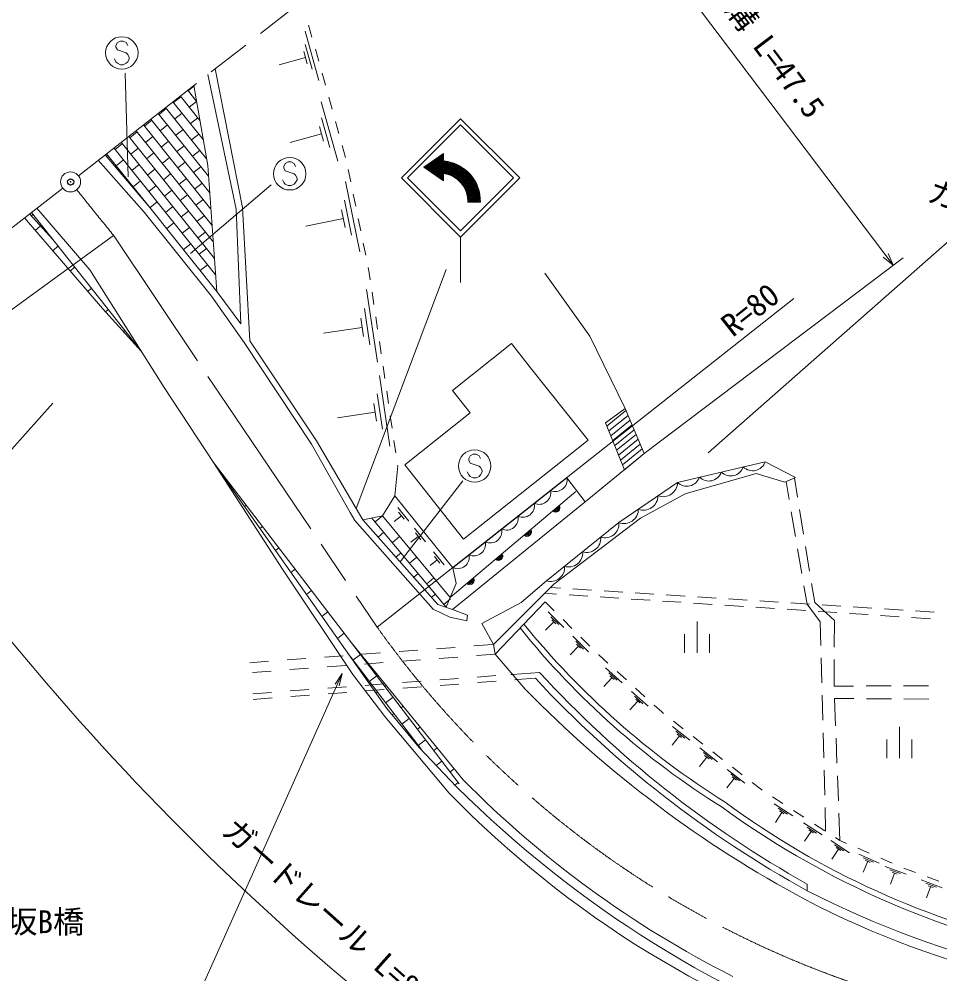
# Model space of a CAD drawing. Units: millimetres, scale not verified. Extents: x 40000 to 680000, y 20000 to 380000.
# Drawn here: x 77505 to 151250, y 261817 to 338270 of the extents above; entities that cross this region are included whole.
import ezdxf
from ezdxf.enums import TextEntityAlignment as Align

# ---------------------------------------------------------------- set-up
doc = ezdxf.new("R2010")
doc.units = ezdxf.units.MM
doc.header["$LTSCALE"] = 1000
doc.header["$PDMODE"] = 32
doc.header["$PDSIZE"] = 500
doc.linetypes.add('CHAIN', pattern=[18.5, 12, -1.5, 3.5, -1.5])
for name, color, linetype, lineweight in [('M-BGD', 7, 'Continuous', 13), ('M-BMK', 2, 'CHAIN', 13), ('M-BMK-SRVR', 3, 'Continuous', 13), ('M-STR-HTXT', 7, 'Continuous', 13), ('M-STR-STR1', 1, 'Continuous', 13), ('M-STR-STRC', 7, 'Continuous', 13), ('M-STR-STRD', 7, 'Continuous', 13)]:
    doc.layers.add(name, color=color, linetype=linetype, lineweight=lineweight)
doc.layers.add('M-OTRS', color=6, linetype='Continuous')
doc.styles.add('ＭＳ ゴシック', font='')
doc.styles.get('ＭＳ ゴシック').set_extended_font_data('MS Gothic')

# ---------------------------------------------------------------- blocks, each defined once
blk = doc.blocks.new('open_arrow')
at = {"color": 0, "linetype": 'Continuous', "lineweight": -2}
blk.add_lwpolyline([(7.5, 1.25), (0, 0), (7.5, -1.25)], dxfattribs=at)

msp = doc.modelspace()

# ---------------------------------------------------------------- linework, layer by layer
at = {"layer": 'M-BGD'}
for p, q in [((100413, 337302), (101513, 333361)), ((100693, 337789), (100962, 336826)), ((100300, 335678), (100575, 334693)), ((100425, 336244), (100975, 334273)), ((101230, 335863), (101499, 334899)), ((100438, 335185), (98336, 334599)), ((101768, 333936), (102036, 332973)), ((91051, 332519), (91512, 332888)), ((89880, 331580), (90466, 332049)), ((91989, 330149), (90419, 332107)), ((91722, 331681), (91010, 332569)), ((102305, 332010), (102574, 331047)), ((88710, 330642), (89295, 331111)), ((92522, 327086), (89237, 331184)), ((92255, 328617), (89828, 331645)), ((91138, 331211), (91723, 331679)), ((101703, 331635), (103025, 326896)), ((92677, 325692), (88646, 330722)), ((89967, 330273), (90553, 330742)), ((91225, 329903), (91810, 330372)), ((101717, 330362), (102378, 327993)), ((92871, 323053), (87464, 329798)), ((87539, 329704), (88125, 330173)), ((92774, 324372), (88055, 330260)), ((88797, 329334), (89382, 329803)), ((101567, 329682), (101897, 328497)), ((102842, 330083), (103111, 329120)), ((93064, 320413), (86282, 328874)), ((86369, 328766), (86954, 329235)), ((92967, 321733), (86873, 329336)), ((87627, 328396), (88212, 328865)), ((90055, 328965), (90640, 329434)), ((91312, 328595), (91897, 329064)), ((101732, 329089), (99205, 328385)), ((85199, 327828), (85784, 328297)), ((93160, 319094), (85691, 328413)), ((88884, 328027), (89469, 328496)), ((90142, 327657), (90727, 328126)), ((103380, 328157), (103648, 327194)), ((87966, 323176), (84509, 327489)), ((84511, 327277), (84613, 327359)), ((93257, 317774), (85100, 327951)), ((86456, 327458), (87041, 327927)), ((87714, 327088), (88299, 327557)), ((91399, 327287), (91984, 327756)), ((85286, 326520), (85871, 326989)), ((86543, 326150), (87128, 326619)), ((88971, 326719), (89556, 327188)), ((90229, 326349), (90814, 326818)), ((87801, 325781), (88386, 326250)), ((89058, 325411), (89644, 325880)), ((91486, 325979), (92071, 326448)), ((103865, 326218), (104065, 325238)), ((85897, 325632), (85958, 325681)), ((86630, 324842), (87216, 325311)), ((87888, 324473), (88473, 324942)), ((90316, 325041), (90901, 325510)), ((91573, 324671), (92159, 325140)), ((103652, 325265), (104799, 319639)), ((89145, 324103), (89731, 324572)), ((90403, 323733), (90988, 324202)), ((104265, 324258), (104465, 323279)), ((87282, 323987), (87303, 324004)), ((87975, 323165), (88560, 323634)), ((91660, 323363), (92246, 323832)), ((103563, 323782), (104137, 320969)), ((80199, 320628), (78350, 322676)), ((78492, 322787), (87299, 311645)), ((89232, 322795), (89818, 323264)), ((90490, 322425), (91075, 322894)), ((103332, 323002), (103619, 321596)), ((78490, 322520), (78614, 322632)), ((89320, 321487), (89905, 321956)), ((91748, 322055), (92333, 322525)), ((103475, 322299), (100475, 321687)), ((104665, 322299), (104865, 321319)), ((78791, 321344), (79211, 321722)), ((90577, 321117), (91162, 321586)), ((91835, 320748), (92420, 321217)), ((79931, 320925), (79951, 320942)), ((80196, 319716), (80619, 320097)), ((90664, 319810), (91249, 320279)), ((91922, 319440), (92507, 319909)), ((105065, 320339), (105265, 319359)), ((81601, 318088), (81955, 318407)), ((92009, 318132), (92594, 318601)), ((105465, 318379), (105520, 318109)), ((105520, 318109), (105626, 317393)), ((83007, 316460), (83291, 316716)), ((105337, 316611), (106197, 310797)), ((95253, 313871), (93354, 316454)), ((105772, 316404), (105918, 315414)), ((84417, 314837), (84627, 315026)), ((105164, 315100), (105595, 312193)), ((104884, 314316), (105099, 312863)), ((106065, 314425), (106211, 313436)), ((104992, 313589), (101891, 313131)), ((85858, 313241), (85963, 313336)), ((106357, 312447), (106504, 311457)), ((106650, 310468), (106797, 309479)), ((106356, 309721), (107191, 304082)), ((106189, 308255), (106606, 305436)), ((106943, 308490), (107089, 307500)), ((105917, 307495), (106126, 306085)), ((106022, 306790), (103015, 306345)), ((107236, 306511), (107382, 305522)), ((107528, 304533), (107675, 303544)), ((107821, 302554), (107829, 302501)), ((112241, 294344), (121378, 301549)), ((138930, 301246), (139179, 299790)), ((139854, 299997), (139604, 301530)), ((94386, 301049), (94318, 300997)), ((107596, 300095), (112241, 294344)), ((112041, 291949), (122099, 300442)), ((95692, 299341), (95558, 299239)), ((107827, 299173), (108712, 298077)), ((140336, 297036), (140015, 299010)), ((105768, 298317), (111714, 291169)), ((106605, 298484), (106028, 298004)), ((106605, 298484), (112041, 291949)), ((108124, 298507), (107539, 298034)), ((107902, 298781), (108345, 298233)), ((139348, 298804), (139686, 296833)), ((96999, 297634), (96797, 297480)), ((109165, 297516), (110050, 296420)), ((106716, 297178), (106255, 296795)), ((107980, 296831), (107403, 296351)), ((109461, 296850), (108876, 296378)), ((109240, 297124), (109682, 296576)), ((98305, 295926), (98036, 295721)), ((140818, 294075), (140497, 296049)), ((108091, 295525), (107682, 295185)), ((109355, 295178), (108778, 294698)), ((110695, 295622), (111547, 294566)), ((110767, 295244), (111193, 294716)), ((139856, 295847), (140194, 293876)), ((110980, 294980), (110417, 294526)), ((99612, 294219), (99276, 293962)), ((109465, 293872), (109108, 293575)), ((110730, 293525), (110153, 293045)), ((140363, 292890), (140612, 291434)), ((141229, 291554), (140979, 293088)), ((100918, 292511), (100515, 292203)), ((110840, 292219), (110535, 291965)), ((119604, 292291), (120548, 292229)), ((120067, 292754), (120857, 292703)), ((121546, 292163), (123043, 292064)), ((121855, 292639), (123352, 292543)), ((124350, 292479), (125847, 292383)), ((126845, 292319), (128342, 292223)), ((129339, 292158), (130836, 292062)), ((112062, 291837), (111528, 291393)), ((112041, 291949), (111714, 291169)), ((115643, 287416), (119623, 291620)), ((120362, 290887), (119652, 291591)), ((124040, 291998), (125537, 291900)), ((126535, 291834), (128032, 291735)), ((129030, 291669), (130526, 291571)), ((131524, 291505), (133021, 291406)), ((131834, 291998), (133331, 291902)), ((134019, 291340), (135516, 291242)), ((134329, 291838), (135826, 291742)), ((136824, 291678), (138321, 291581)), ((139319, 291517), (140816, 291421)), ((140612, 291434), (141660, 290017)), ((142804, 290107), (141229, 291554)), ((141814, 291357), (143311, 291261)), ((102225, 290804), (101754, 290444)), ((119867, 290815), (121136, 289556)), ((136513, 291176), (138010, 291077)), ((139008, 291011), (140505, 290913)), ((141503, 290847), (142999, 290748)), ((143997, 290682), (145494, 290584)), ((144309, 291197), (145806, 291100)), ((146803, 291036), (148300, 290940)), ((149298, 290876), (150795, 290780)), ((120334, 290016), (119663, 289339)), ((120100, 290415), (120735, 289786)), ((120175, 290174), (120492, 289859)), ((121782, 289479), (121072, 290183)), ((131798, 290032), (131798, 287532)), ((141660, 290017), (141709, 288124)), ((142793, 287987), (142804, 290107)), ((146492, 290518), (147988, 290419)), ((148986, 290353), (150483, 290254)), ((103531, 289096), (102993, 288685)), ((130798, 289032), (130798, 287532)), ((132798, 289032), (132798, 287532)), ((104128, 288316), (112761, 277034)), ((104187, 288244), (104184, 288243)), ((121846, 288852), (123115, 287594)), ((122079, 288453), (122714, 287824)), ((123203, 288070), (122492, 288774)), ((122313, 288054), (121642, 287377)), ((122154, 288211), (122471, 287896)), ((104063, 287167), (109782, 279693)), ((104838, 287389), (104242, 286933)), ((115643, 287416), (118046, 284613)), ((123923, 287356), (123913, 287366)), ((124654, 286695), (123923, 287356)), ((141736, 287124), (141788, 285125)), ((142776, 284867), (142787, 286987)), ((104895, 286079), (104852, 286047)), ((105547, 286578), (105491, 286535)), ((119193, 285962), (117028, 285801)), ((124481, 286312), (125807, 285113)), ((126137, 285353), (125396, 286024)), ((106144, 285681), (105548, 285226)), ((124984, 285536), (124345, 284829)), ((124733, 285924), (125395, 285324)), ((124818, 285686), (125150, 285386)), ((106907, 284911), (106797, 284828)), ((126548, 284442), (127874, 283244)), ((127621, 284012), (126879, 284683)), ((144338, 284869), (142776, 284867)), ((147338, 284875), (145338, 284871)), ((150338, 284880), (148338, 284876)), ((106202, 284372), (106092, 284288)), ((107451, 283974), (106855, 283518)), ((127051, 283666), (126412, 282959)), ((126800, 284054), (127463, 283455)), ((126886, 283816), (127217, 283516)), ((141814, 284125), (141867, 282126)), ((142893, 281680), (142810, 283869)), ((142810, 283869), (144360, 283858)), ((145360, 283851), (147360, 283838)), ((148360, 283831), (150359, 283817)), ((108267, 283245), (108104, 283120)), ((128969, 282793), (128362, 283341)), ((107508, 282664), (107372, 282560)), ((108757, 282266), (108161, 281811)), ((129113, 282681), (128969, 282793)), ((109627, 281578), (109410, 281413)), ((129825, 281619), (131235, 280522)), ((130691, 281452), (129902, 282067)), ((148001, 281588), (148001, 279088)), ((108815, 280957), (108746, 280904)), ((130384, 280882), (129798, 280130)), ((130105, 281251), (130810, 280702)), ((130208, 281020), (130560, 280745)), ((132269, 280224), (131480, 280838)), ((141893, 281126), (141945, 279127)), ((143006, 278682), (142930, 280681)), ((147001, 280588), (147001, 279088)), ((149001, 280588), (149001, 279088)), ((110064, 280559), (109468, 280103)), ((110987, 279912), (110717, 279705)), ((132025, 279907), (133435, 278810)), ((132583, 279170), (131998, 278418)), ((132304, 279539), (133009, 278990)), ((132407, 279308), (132760, 279033)), ((133847, 278995), (133058, 279610)), ((111370, 278851), (110916, 278504)), ((135426, 277767), (134637, 278381)), ((112347, 278245), (112023, 277998)), ((134224, 278195), (135634, 277098)), ((134503, 277827), (135209, 277278)), ((134606, 277596), (134959, 277321)), ((141972, 278128), (142024, 276128)), ((143119, 275684), (143044, 277683)), ((112677, 277144), (112410, 276940)), ((134783, 277459), (134197, 276706)), ((136982, 276556), (136215, 277153)), ((137005, 276540), (136982, 276556)), ((138683, 275452), (137844, 275996)), ((137974, 275435), (139474, 274462)), ((138594, 274749), (138075, 273949)), ((138284, 275092), (139034, 274606)), ((138407, 274870), (138782, 274627)), ((140361, 274364), (139522, 274908)), ((142050, 275129), (142100, 273235)), ((143240, 272496), (143157, 274685)), ((140313, 273918), (141812, 272946)), ((142039, 273275), (141200, 273819)), ((140932, 273232), (140414, 272432)), ((140622, 273575), (141372, 273089)), ((140745, 273354), (141120, 273110)), ((142505, 272496), (144004, 271524)), ((143240, 272496), (142878, 272731)), ((143761, 272270), (143240, 272496)), ((143125, 271810), (142606, 271010)), ((142815, 272153), (143564, 271667)), ((142937, 271932), (143312, 271688)), ((145596, 271474), (144679, 271872)), ((144747, 271406), (146387, 270695)), ((145472, 270832), (145093, 269958)), ((145109, 271119), (145929, 270764)), ((145267, 270921), (145677, 270743)), ((147431, 270678), (146514, 271076)), ((146872, 270426), (148546, 269800)), ((147249, 270157), (148086, 269844)), ((147626, 269889), (147292, 268997)), ((147416, 269968), (147835, 269811)), ((149288, 269937), (148351, 270288)), ((149752, 269337), (151426, 268711)), ((151161, 269237), (150225, 269587)), ((140627, 269013), (140612, 268486)), ((150129, 269069), (150966, 268756)), ((150506, 268801), (150172, 267908)), ((150296, 268879), (150715, 268722))]:
    msp.add_line(p, q, dxfattribs=at)
for points in [[(93212, 334289), (95394, 323195), (95993, 312516), (101328, 304489), (104499, 299085), (105036, 298171)], [(92629, 333834), (94882, 323056), (95253, 313871)], [(93354, 316454), (92615, 326553), (91501, 332953)], [(93354, 316454), (87966, 323176), (84403, 327406)], [(83844, 326969), (87521, 322809), (92904, 316094), (95539, 312365)], [(93079, 302756), (89126, 308760), (83160, 318182), (78926, 323126)], [(87299, 311645), (84186, 315093), (77927, 322345)], [(122843, 299629), (127572, 303475), (126036, 307098), (123210, 312880), (119603, 317933)], [(95539, 312365), (100936, 304244), (104008, 298763), (104391, 298111)], [(118358, 310491), (116934, 312283), (112211, 308530), (113636, 306738)], [(113102, 296635), (123073, 304559), (118358, 310491)], [(113636, 306738), (108387, 302567), (113102, 296635)], [(115507, 288194), (120328, 293015), (127267, 298305), (130861, 300264), (136522, 301885), (138828, 301203), (139685, 301564), (137263, 302826)], [(119731, 293287), (125541, 297955), (130235, 301177), (137263, 302826)], [(113069, 277359), (104128, 288316), (93079, 302756)], [(93079, 302756), (106951, 283068), (109539, 279948), (112541, 276802)], [(111956, 276295), (106799, 282434), (104236, 285783), (98591, 294219), (93079, 302756)], [(107829, 302501), (107596, 300095), (106605, 298484), (105036, 298171)], [(121378, 301549), (122843, 299629), (112226, 290998)], [(105036, 298171), (111042, 291393), (112226, 290998)], [(112226, 290998), (113410, 290547), (113353, 290096), (112012, 290389), (110658, 291010), (104391, 298111)], [(112241, 294344), (112501, 293069), (112041, 291949)], [(119731, 293287), (117723, 291560), (114577, 289869), (115507, 288194), (115643, 287416)]]:
    msp.add_lwpolyline(points, dxfattribs=at)
for centre, radius, start, end in [((136255, 303169), 1064, 225.22316, 341.1887), ((132741, 302345), 1064, 225.22316, 341.1887), ((134498, 302757), 1064, 225.22316, 341.1887), ((120452, 301381), 941, 246.20185, 10.31972), ((130984, 301933), 1064, 225.22316, 341.1887), ((119147, 300352), 941, 246.20185, 10.31972), ((129084, 301176), 1150, 248.89597, 0.04218), ((127520, 300102), 1150, 248.89597, 0.04218), ((117842, 299322), 941, 246.20185, 10.31972), ((120473, 299140), 354, 228.97425, 31.37943), ((120473, 299140), 283, 231.19829, 29.15539), ((120473, 299140), 212, 234.94461, 25.40906), ((120473, 299140), 142, 242.65634, 17.69733), ((120473, 299140), 100, 252.974, 7.37967), ((125955, 299028), 1150, 248.89597, 0.04218), ((116536, 298293), 941, 246.20185, 10.31972), ((115231, 297263), 941, 246.20185, 10.31972), ((124428, 297853), 1118, 252.33809, 5.2252), ((118181, 297205), 354, 228.97425, 31.37943), ((118181, 297205), 283, 231.19829, 29.15539), ((118181, 297205), 212, 234.94461, 25.40906), ((118181, 297205), 142, 242.65634, 17.69733), ((118181, 297205), 100, 252.974, 7.37967), ((122975, 296686), 1118, 252.33809, 5.2252), ((113926, 296234), 941, 246.20185, 10.31972), ((112620, 295205), 941, 246.20185, 10.31972), ((115889, 295269), 354, 228.97425, 31.37943), ((115889, 295269), 283, 231.19829, 29.15539), ((115889, 295269), 212, 234.94461, 25.40906), ((115889, 295269), 142, 242.65634, 17.69733), ((115889, 295269), 100, 252.974, 7.37967), ((121523, 295519), 1118, 252.33809, 5.2252), ((120070, 294352), 1118, 252.33809, 5.2252), ((113597, 293334), 354, 228.97425, 31.37943), ((113597, 293334), 283, 231.19829, 29.15539), ((113597, 293334), 212, 234.94461, 25.40906), ((113597, 293334), 142, 242.65634, 17.69733), ((113597, 293334), 100, 252.974, 7.37967), ((168812, 331103), 65519, 219.04592, 237.96988), ((167904, 329887), 64477, 218.76559, 238.0811), ((182334, 343784), 85616, 222.48183, 240.84748), ((175707, 340179), 89479, 225.09561, 251.02927), ((172186, 335767), 83104, 224.65463, 243.15648), ((170578, 333199), 81698, 224.14752, 252.79072), ((173718, 329234), 66735, 233.54374, 257.77541), ((174990, 331735), 69973, 233.95265, 257.19754)]:
    msp.add_arc(centre, radius, start, end, dxfattribs=at)
at = {"layer": 'M-BMK'}
for p, q in [((82256, 325728), (120516, 355626)), ((59673, 308081), (80995, 324743))]:
    msp.add_line(p, q, dxfattribs=at)
msp.add_lwpolyline([(85125, 320882), (94134, 307398), (106190, 289572)], dxfattribs=at)
for centre, radius, start, end in [((681848, 804194), 767899, 218.64844, 219.00553), ((169730, 334837), 78014, 215.46569, 256.58711)]:
    msp.add_arc(centre, radius, start, end, dxfattribs=at)
at = {"layer": 'M-BMK-SRVR'}
for p, q in [((85073, 320947), (64552, 306034)), ((106190, 289572), (139556, 315886))]:
    msp.add_line(p, q, dxfattribs=at)
msp.add_circle((81626, 325236), 800, dxfattribs=at)
at = {"layer": 'M-OTRS'}
msp.add_point((81626, 325236), dxfattribs=at)
at = {"layer": 'M-STR-HTXT'}
for p, q in [((119857, 355111), (147509, 318558)), ((132684, 303537), (152727, 321196)), ((127572, 303475), (148307, 319162)), ((147509, 318558), (146707, 319205)), ((147509, 318558), (147105, 319507)), ((80201, 307524), (69839, 295909))]:
    msp.add_line(p, q, dxfattribs=at)
msp.add_lwpolyline([(103389, 285862), (86886, 248964), (58855, 248964)], dxfattribs=at)
msp.add_arc((238315, 420756), 208714, 216.48416, 240.04317, dxfattribs=at)
at = {"layer": 'M-STR-STR1'}
for p, q in [((104957, 287407), (106453, 287519)), ((107949, 287630), (109444, 287742)), ((110940, 287854), (112436, 287965)), ((113932, 288077), (115428, 288188)), ((95982, 286738), (97478, 286849)), ((98974, 286961), (100469, 287072)), ((101965, 287184), (103461, 287296)), ((106668, 286741), (105172, 286629)), ((109659, 286966), (108164, 286854)), ((112651, 287191), (111155, 287079)), ((115643, 287416), (114147, 287304)), ((97693, 286066), (96197, 285953)), ((100685, 286291), (99189, 286178)), ((103676, 286516), (102181, 286404)), ((108202, 285142), (109697, 285254)), ((111193, 285365), (112689, 285477)), ((114185, 285589), (115681, 285700)), ((114214, 285140), (115710, 285251)), ((116880, 285790), (117028, 285801)), ((117206, 285363), (117391, 285377)), ((99227, 284473), (100722, 284584)), ((102218, 284696), (103714, 284807)), ((105210, 284919), (106706, 285031)), ((105239, 284470), (106735, 284582)), ((108231, 284693), (109726, 284805)), ((111222, 284916), (112718, 285028)), ((96235, 284249), (97731, 284361)), ((96264, 283800), (97760, 283912)), ((99255, 284024), (100751, 284135)), ((102247, 284247), (103743, 284358))]:
    msp.add_line(p, q, dxfattribs=at)
at = {"layer": 'M-STR-STRC'}
for p, q in [((85615, 336507), (85379, 336389)), ((85851, 336507), (85615, 336507)), ((86088, 336389), (85851, 336507)), ((85379, 336389), (85261, 336152)), ((85261, 336152), (85261, 336034)), ((85261, 336034), (85379, 335798)), ((85379, 335798), (86088, 335562)), ((86206, 336152), (86088, 336389)), ((85261, 334852), (85142, 335089)), ((86088, 335562), (86206, 335443)), ((86206, 335443), (86324, 335207)), ((86324, 335089), (86206, 334852)), ((86324, 335207), (86324, 335089)), ((85379, 334734), (85261, 334852)), ((85615, 334616), (85379, 334734)), ((85851, 334616), (85615, 334616)), ((86088, 334734), (85851, 334616)), ((86206, 334852), (86088, 334734)), ((86233, 325643), (86009, 333946)), ((108128, 325559), (112865, 330297)), ((112865, 330297), (117603, 325559)), ((108623, 325559), (112865, 329802)), ((112865, 329802), (117108, 325559)), ((111493, 327497), (109930, 326411)), ((110147, 326260), (111134, 327247)), ((110230, 326202), (111493, 327465)), ((110314, 326144), (111493, 327324)), ((111493, 326949), (111170, 327272)), ((111493, 327090), (111254, 327330)), ((111493, 327232), (111337, 327388)), ((111493, 327373), (111420, 327446)), ((111493, 327497), (111493, 326914)), ((98827, 326713), (98709, 326477)), ((98709, 326477), (98709, 326358)), ((99063, 326831), (98827, 326713)), ((99300, 326831), (99063, 326831)), ((99536, 326713), (99300, 326831)), ((99654, 326477), (99536, 326713)), ((109980, 326376), (110208, 326604)), ((110329, 326134), (110002, 326461)), ((110063, 326318), (110671, 326926)), ((110792, 325812), (110085, 326519)), ((111255, 325491), (110169, 326577)), ((111493, 325393), (110252, 326635)), ((111493, 325535), (110335, 326693)), ((110397, 326086), (111493, 327182)), ((111493, 325676), (110419, 326751)), ((110481, 326028), (111493, 327041)), ((111493, 325818), (110502, 326809)), ((110564, 325970), (111506, 326912)), ((111553, 325899), (110586, 326866)), ((110648, 325912), (111633, 326898)), ((111729, 325865), (110669, 326924)), ((110731, 325854), (111756, 326879)), ((111928, 325808), (110753, 326982)), ((110814, 325796), (111875, 326857)), ((112165, 325712), (110836, 327040)), ((110898, 325738), (111990, 326830)), ((112505, 325513), (110920, 327098)), ((110981, 325680), (112102, 326801)), ((114451, 323709), (111003, 327156)), ((111065, 325622), (112210, 326767)), ((114446, 323855), (111087, 327214)), ((111148, 325564), (112315, 326731)), ((114435, 324008), (111532, 326910)), ((111614, 325889), (112417, 326692)), ((114414, 324170), (111694, 326889)), ((111731, 325864), (112517, 326650)), ((111843, 325835), (112614, 326606)), ((114383, 324342), (111867, 326859)), ((111950, 325800), (112708, 326558)), ((114339, 324528), (112052, 326814)), ((112052, 325761), (112800, 326509)), ((114277, 324731), (112256, 326752)), ((114189, 324961), (112485, 326664)), ((114055, 325236), (112760, 326531)), ((98709, 326358), (98827, 326122)), ((98827, 326122), (99536, 325886)), ((99536, 325886), (99654, 325767)), ((99654, 325767), (99773, 325531)), ((109930, 326411), (111493, 325325)), ((111232, 325506), (111493, 325768)), ((111493, 325908), (111493, 325325)), ((112151, 325718), (112889, 326457)), ((112246, 325672), (112976, 326402)), ((112337, 325621), (113060, 326345)), ((112424, 325568), (113143, 326286)), ((112509, 325511), (113223, 326225)), ((112590, 325450), (113300, 326161)), ((112667, 325387), (113376, 326095)), ((112742, 325320), (113449, 326027)), ((112813, 325250), (113521, 325957)), ((112882, 325176), (113589, 325884)), ((112947, 325100), (113656, 325810)), ((113009, 325021), (113721, 325733)), ((113799, 325633), (113158, 326275)), ((91236, 319503), (97705, 325009)), ((98709, 325177), (98591, 325413)), ((98827, 325058), (98709, 325177)), ((99063, 324940), (98827, 325058)), ((99300, 324940), (99063, 324940)), ((99536, 325058), (99300, 324940)), ((99654, 325177), (99536, 325058)), ((99773, 325413), (99654, 325177)), ((99773, 325531), (99773, 325413)), ((108128, 325559), (112865, 320822)), ((108623, 325559), (112865, 321317)), ((111315, 325449), (111493, 325627)), ((111399, 325391), (111493, 325485)), ((111482, 325333), (111493, 325344)), ((112865, 321317), (117108, 325559)), ((112865, 320822), (117603, 325559)), ((114416, 323602), (113038, 324980)), ((113067, 324938), (113783, 325654)), ((113123, 324852), (113844, 325573)), ((113174, 324762), (113901, 325489)), ((113223, 324669), (113957, 325403)), ((113267, 324572), (114010, 325315)), ((113308, 324471), (114061, 325225)), ((113344, 324366), (114109, 325131)), ((113376, 324257), (114155, 325036)), ((113403, 324142), (114198, 324938)), ((114274, 323602), (113237, 324640)), ((114133, 323602), (113332, 324403)), ((113991, 323602), (113389, 324204)), ((113425, 324023), (114239, 324837)), ((113441, 323897), (114276, 324733)), ((113449, 323764), (114311, 324626)), ((113450, 323623), (114342, 324516)), ((113570, 323602), (114370, 324402)), ((113712, 323602), (114394, 324285)), ((113850, 323602), (113424, 324028)), ((113708, 323602), (113443, 323868)), ((113449, 323602), (114450, 323602)), ((113567, 323602), (113450, 323719)), ((113853, 323602), (114415, 324164)), ((113995, 323602), (114431, 324039)), ((114136, 323602), (114443, 323909)), ((114277, 323602), (114450, 323774)), ((114419, 323602), (114450, 323634)), ((112865, 320822), (112865, 317187)), ((104499, 299085), (111702, 318211)), ((124582, 305684), (126109, 306926)), ((124738, 305295), (126271, 306542)), ((124894, 304907), (126434, 306159)), ((125050, 304518), (126596, 305776)), ((125206, 304129), (126759, 305392)), ((125362, 303741), (126922, 305009)), ((125518, 303352), (127084, 304625)), ((125674, 302963), (127247, 304242)), ((125830, 302575), (127409, 303859)), ((113636, 303313), (113518, 303076)), ((113518, 303076), (113518, 302958)), ((113518, 302958), (113636, 302722)), ((113872, 303431), (113636, 303313)), ((114109, 303431), (113872, 303431)), ((114345, 303313), (114109, 303431)), ((114463, 303076), (114345, 303313)), ((113518, 301776), (113400, 302013)), ((113636, 302722), (114345, 302485)), ((114345, 302485), (114463, 302367)), ((114463, 302367), (114581, 302131)), ((114581, 302013), (114463, 301776)), ((114581, 302131), (114581, 302013)), ((108023, 294800), (113055, 301287)), ((113636, 301658), (113518, 301776)), ((113872, 301540), (113636, 301658)), ((114109, 301540), (113872, 301540)), ((114345, 301658), (114109, 301540)), ((114463, 301776), (114345, 301658))]:
    msp.add_line(p, q, dxfattribs=at)
msp.add_lwpolyline([(125987, 302186), (127572, 303475), (126036, 307098), (124476, 305948)], close=True, dxfattribs=at)
for centre in [(85733, 335562), (99182, 325886), (113991, 302485)]:
    msp.add_circle(centre, 1300, dxfattribs=at)
for radius, start, end in [(3242, 358.56476, 84.95584), (2242, 357.9245, 82.69614)]:
    msp.add_arc((111208, 323684), radius, start, end, dxfattribs=at)
at = {"layer": 'M-STR-STRD'}
msp.add_line((117391, 285377), (118852, 285486), dxfattribs=at)
for centre, radius, start, end in [((182957, 345114), 87551, 222.92791, 241.12776), ((183808, 348795), 91891, 224.3035, 241.88424), ((175316, 336034), 75944, 242.86836, 270.62562), ((174212, 332339), 72858, 242.44185, 271.51778)]:
    msp.add_arc(centre, radius, start, end, dxfattribs=at)

# ---------------------------------------------------------------- block references
at = {"layer": 'M-STR-HTXT', "xscale": 133, "yscale": 133, "rotation": 245.9}
msp.add_blockref('open_arrow', (103389, 285862), dxfattribs=at)

# ---------------------------------------------------------------- texts
at = {"layer": 'M-BMK-SRVR', "style": 'ＭＳ ゴシック'}
msp.add_text('R=80', height=1833, rotation=38.105, dxfattribs=at).set_placement((134089, 313463), align=Align.MIDDLE_LEFT)
at = {"layer": 'M-STR-HTXT', "style": 'ＭＳ ゴシック'}
for s, rotation, p in [('側\u3000\u3000溝 L=47.5', 307.108, (134599, 337282)), ('ガードレール L=65.0', 341.075, (161182, 319386)), ('ガードレール L=88.3', 318.264, (102119, 264816))]:
    msp.add_text(s, height=1833, rotation=rotation, dxfattribs=at).set_placement(p, align=Align.BOTTOM_CENTER)
msp.add_text('橋名\u3000\u3000\u3000今坂B橋', height=1832, rotation=0.019, dxfattribs=at).set_placement((61486, 264523), align=Align.BOTTOM_LEFT)

doc.saveas('drawing.dxf')
